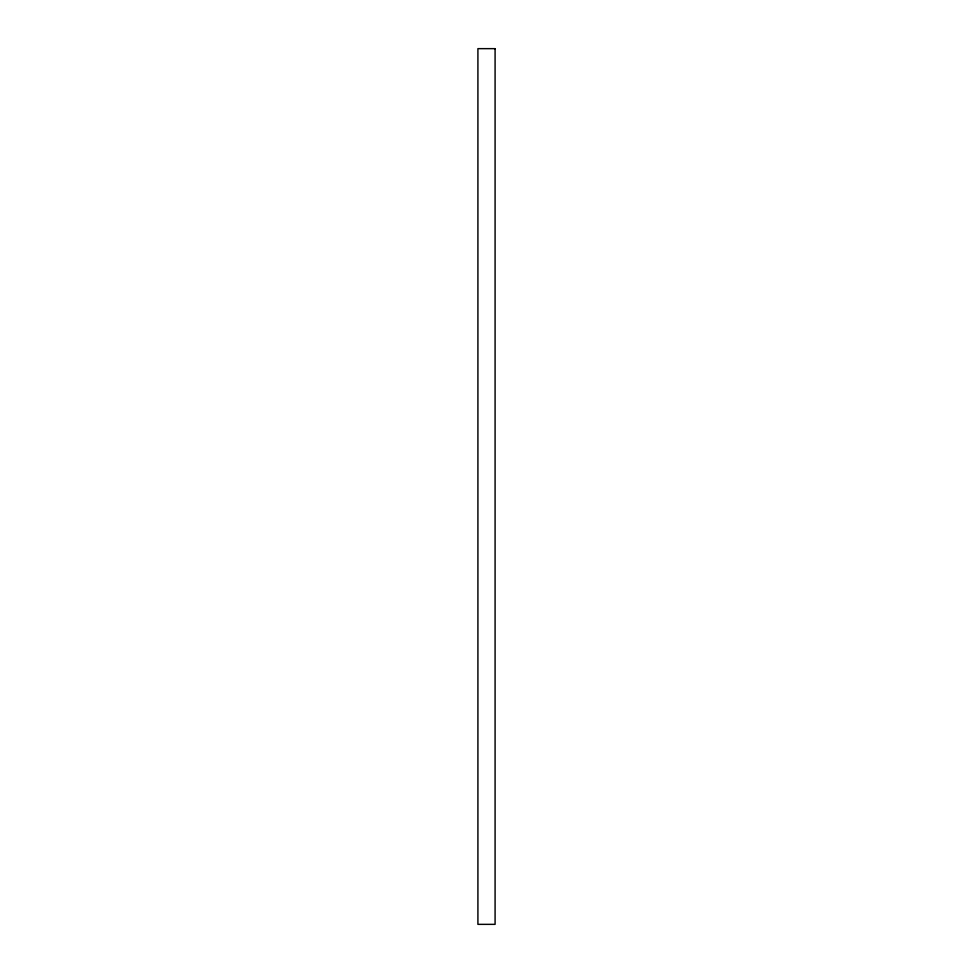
<?xml version="1.0" encoding="UTF-8"?>
<svg xmlns="http://www.w3.org/2000/svg" width="973" height="973" viewBox="0 0 973 973"><rect width="100%" height="100%" fill="white"/><g stroke="black" fill="none" stroke-linecap="round" stroke-linejoin="round"><path stroke-width="1.46" d="M495.087 48.65L477.913 48.65L477.913 924.35L495.087 924.35L495.087 48.65"/></g></svg>
